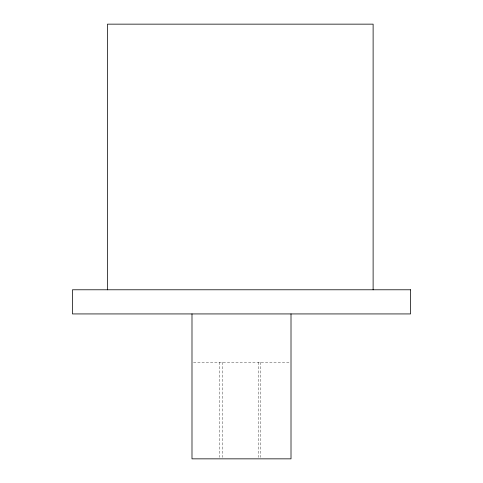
<?xml version="1.0" encoding="UTF-8"?>
<svg xmlns="http://www.w3.org/2000/svg" width="483" height="483" viewBox="0 0 483 483"><rect width="100%" height="100%" fill="white"/><g stroke="black" fill="none" stroke-linecap="round" stroke-linejoin="round"><path stroke-width="0.36" stroke-dasharray="2.42 1.81" d="M193.496 362.25L289.528 362.25M260.82 362.25L260.82 457.341M258.405 362.25L258.405 457.341M222.18 362.25L222.18 457.341M219.765 362.25L219.765 457.341"/><path stroke-width="0.72" d="M373.118 289.8L373.118 24.15L107.468 24.15L107.468 289.8M291.007 313.914L291.007 458.85L191.993 458.85L191.993 313.914M410.55 289.782L72.45 289.782L72.45 313.932L410.55 313.932L410.55 289.782"/></g></svg>
